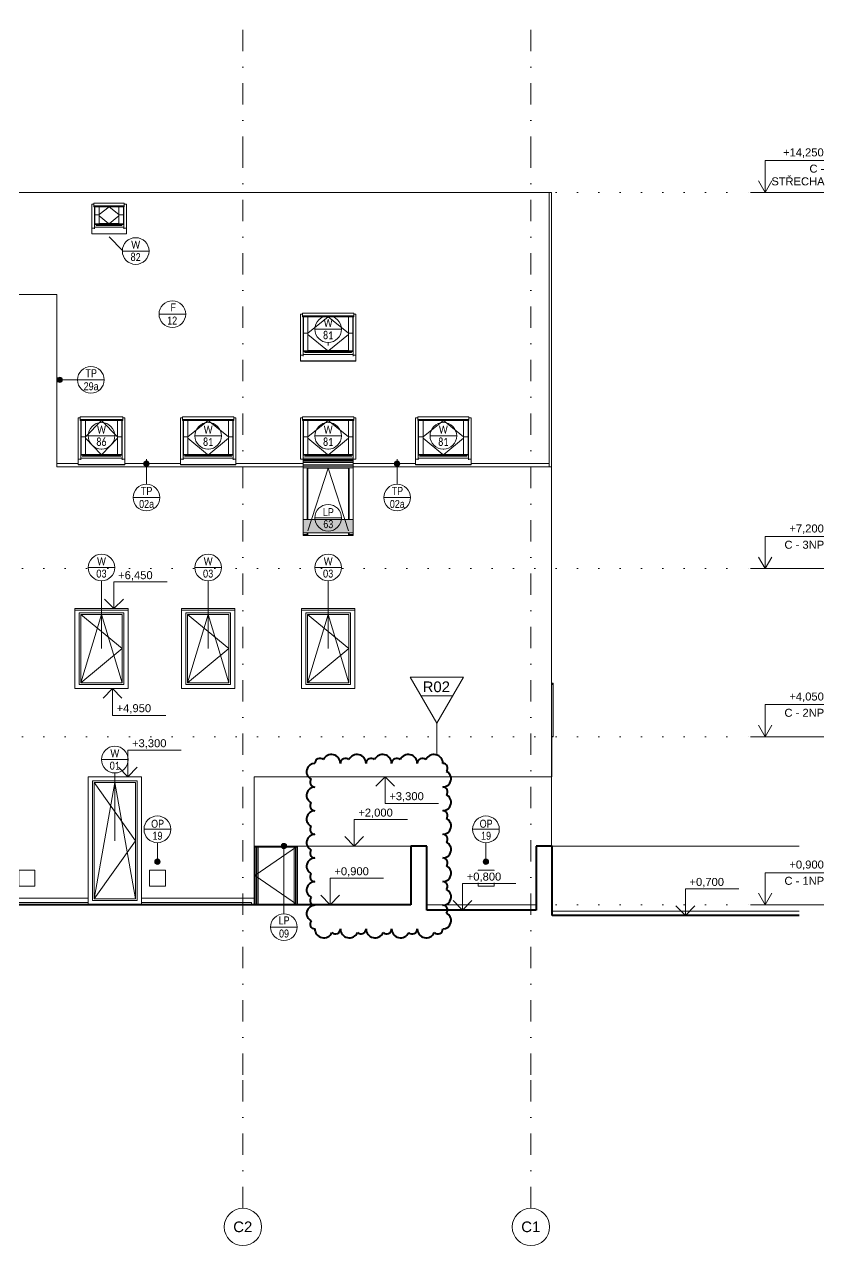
# Model space of a CAD drawing. Header units: millimetres. Extents: x -10647 to 220459, y -5491 to 72638.
# Drawn here: x 105825 to 120826, y -5490 to 17402 of the extents above; entities that cross this region are included whole.
import ezdxf

# ---------------------------------------------------------------- set-up
doc = ezdxf.new("R2010")
doc.units = ezdxf.units.MM
doc.linetypes.add('HA_DashDot_10mm-S3mm', pattern=[1000, 400, -300, 0, -300])
doc.linetypes.add('HA_Dot-S4mm', pattern=[400, 0, -400])
for name, color, linetype, lineweight in [('A-DETL-____-THIN', 9, 'Continuous', 9), ('A-DETL-____-WIDE', 9, 'Continuous', 40), ('A-FLOR-____-OTLN', 9, 'Continuous', 9), ('A-FLOR-HRAL-IDEN', 9, 'Continuous', 9), ('A-FLOR-HRAL-OTLN', 9, 'Continuous', 9), ('A-FLOR-LEVL-OTLN', 9, 'Continuous', 9), ('A-GENM-____-IDEN', 9, 'Continuous', 9), ('A-GENM-____-OTLN', 9, 'Continuous', 9), ('A-GLAZ-____-IDEN', 9, 'Continuous', 9), ('A-GLAZ-____-OTLN', 9, 'Continuous', 5), ('A-ROOF-____-OTLN', 9, 'Continuous', 9), ('A-WALL-____-OTLN', 9, 'Continuous', 9), ('G-____-____-DIMS', 9, 'Continuous', 5), ('G-____-____-TEXT', 9, 'Continuous', 5), ('G-____-REVC-IDEN', 9, 'Continuous', 9), ('G-____-REVC-OTLN', 9, 'Continuous', 40), ('I-WALL-____-OTLN', 9, 'Continuous', 9), ('S-GRID-____-IDEN', 9, 'Continuous', 9), ('S-GRID-____-OTLN', 9, 'Continuous', 5)]:
    doc.layers.add(name, color=color, linetype=linetype, lineweight=lineweight)
doc.styles.add('Arial', font='arial.ttf', dxfattribs={"height": 200})
doc.styles.add('Arial_1', font='arial.ttf', dxfattribs={"height": 150})
doc.styles.add('Arial_2', font='arial.ttf', dxfattribs={"width": 0.8, "height": 150})
doc.styles.add('Calibri', font='calibri.ttf', dxfattribs={"width": 0.8, "height": 150})

# ---------------------------------------------------------------- blocks, each defined once
blk = doc.blocks.new('HA_WD_SinglePanel - 1000x2400-1662822-C_pohled západní_DPS pohled')
at = {"layer": 'A-GLAZ-____-OTLN', "color": 250}
for p, q in [((-31555, 980), (-31555, 3220)), ((-31555, 3220), (-30715, 3220)), ((-30715, 3220), (-30715, 980)), ((-31525, 3190), (-31525, 1010)), ((-31525, 3190), (-30745, 3190)), ((-31525, 1010), (-31135, 3190)), ((-31525, 3190), (-30745, 2100)), ((-31135, 3190), (-30745, 1010)), ((-30745, 1010), (-30745, 3190)), ((-30745, 2100), (-31525, 1010)), ((-30715, 980), (-31555, 980)), ((-31525, 1010), (-30745, 1010))]:
    blk.add_line(p, q, dxfattribs=at)
blk = doc.blocks.new('HA_WD_SinglePanel - 1000x1500-1662820-C_pohled západní_DPS pohled')
at = {"layer": 'A-GLAZ-____-OTLN', "color": 250}
for p, q in [((-42555, 1880), (-42555, 3220)), ((-42555, 3220), (-41715, 3220)), ((-41715, 3220), (-41715, 1880)), ((-42525, 3190), (-42525, 1910)), ((-42525, 3190), (-41745, 3190)), ((-42525, 1910), (-42135, 3190)), ((-42525, 3190), (-41745, 2550)), ((-42135, 3190), (-41745, 1910)), ((-41745, 1910), (-41745, 3190)), ((-41745, 2550), (-42525, 1910)), ((-41715, 1880), (-42555, 1880)), ((-42525, 1910), (-41745, 1910))]:
    blk.add_line(p, q, dxfattribs=at)
blk = doc.blocks.new('Roof-Windows_VELUX_VFE - VFE size 940x1370 _PK38__31-1785092-C_pohled západní_DPS pohled')
at = {"layer": 'A-GLAZ-____-OTLN', "color": 250}
for p, q in [((-27605, 9246), (-27605, 9248)), ((-27605, 9236), (-27605, 9246)), ((-26665, 9246), (-27605, 9246)), ((-27605, 9224), (-27605, 9231)), ((-26665, 9231), (-27605, 9231)), ((-27605, 9221), (-27605, 9224)), ((-26665, 9224), (-27605, 9224)), ((-27605, 9209), (-27605, 9221)), ((-26665, 9221), (-27605, 9221)), ((-26665, 9195), (-27605, 9195)), ((-26665, 9193), (-27605, 9193)), ((-27605, 9191), (-26665, 9191)), ((-26665, 9248), (-26665, 9246)), ((-26665, 9246), (-26665, 9236)), ((-26665, 9231), (-26665, 9224)), ((-26665, 9224), (-26665, 9221)), ((-26665, 9221), (-26665, 9209)), ((-26665, 9143), (-27605, 9143)), ((-27605, 9121), (-26665, 9121)), ((-27605, 9087), (-26665, 9087)), ((-27604, 8121), (-27604, 9087)), ((-27529, 9087), (-27529, 8121)), ((-27519, 9087), (-27519, 8121)), ((-27519, 7911), (-27135, 9083)), ((-26751, 9083), (-27519, 9083)), ((-27135, 9083), (-26751, 7911)), ((-26751, 8121), (-26751, 9087)), ((-26741, 8121), (-26741, 9087)), ((-26666, 9087), (-26666, 8121)), ((-27604, 7841), (-27604, 7871)), ((-27604, 7841), (-27604, 7821)), ((-27529, 7841), (-27604, 7841)), ((-27529, 7871), (-27529, 7841)), ((-27529, 7841), (-27529, 7821)), ((-27519, 7871), (-27519, 7821)), ((-27519, 7823), (-26751, 7823)), ((-26751, 7821), (-26751, 7871)), ((-26741, 7841), (-26741, 7871)), ((-26741, 7841), (-26741, 7821)), ((-26666, 7841), (-26741, 7841)), ((-26666, 7871), (-26666, 7841)), ((-26666, 7841), (-26666, 7821))]:
    blk.add_line(p, q, dxfattribs=at)
blk = doc.blocks.new('Railing - 40 x12 mm-1462728-C_pohled západní_DPS pohled')
at = {"layer": 'A-FLOR-HRAL-OTLN'}
blk.add_hatch(color=256, dxfattribs=at).paths.add_polyline_path([(-22950, 4055), (-22915, 4055), (-22915, 5030), (-22950, 5030), (-22950, 4420)])
at = {"layer": 'A-FLOR-HRAL-OTLN', "color": 7}
for p, q in [((-22915, 5030), (-22950, 5030)), ((-22915, 5030), (-22915, 4055)), ((-22915, 4055), (-22950, 4055))]:
    blk.add_line(p, q, dxfattribs=at)
blk = doc.blocks.new('Railing - Railing-1462566-C_pohled západní_DPS pohled')
at = {"layer": 'A-FLOR-HRAL-OTLN'}
blk.add_hatch(color=256, dxfattribs=at).paths.add_polyline_path([(-22940, 4050), (-22915, 4050), (-22915, 4055), (-22950, 4055), (-22950, 4050)])
at = {"layer": 'A-FLOR-HRAL-OTLN', "color": 7}
for p, q in [((-22915, 4055), (-22950, 4055)), ((-22940, 4050), (-22915, 4050)), ((-22915, 4050), (-22915, 4055))]:
    blk.add_line(p, q, dxfattribs=at)
blk.add_blockref('Railing - 40 x12 mm-1462728-C_pohled západní_DPS pohled', (0, 0))
blk = doc.blocks.new('Top Rail Type - Top Rail_Internal_-1462590-C_pohled západní_DPS pohled')
at = {"layer": 'A-FLOR-HRAL-OTLN'}
blk.add_hatch(color=256, dxfattribs=at).paths.add_polyline_path([(-22915, 5030), (-22915, 5050), (-22950, 5050), (-22950, 5030)])
at = {"layer": 'A-FLOR-HRAL-OTLN', "color": 7}
for p, q in [((-22915, 5050), (-22950, 5050)), ((-22915, 5030), (-22915, 5050)), ((-22950, 5030), (-22915, 5030))]:
    blk.add_line(p, q, dxfattribs=at)
blk = doc.blocks.new('Roof-Windows_VELUX_GLL_1061 - PK08-1785849-C_pohled západní_DPS pohled')
at = {"layer": 'A-GLAZ-____-OTLN', "color": 250}
for p, q in [((-42614, 10027), (-42656, 10027)), ((-42656, 10027), (-42656, 9255)), ((-41656, 10047), (-42614, 10047)), ((-42614, 10047), (-42614, 9995)), ((-41656, 9995), (-42614, 9995)), ((-42614, 9995), (-42614, 9977)), ((-42614, 9977), (-41656, 9977)), ((-42606, 9977), (-42606, 9341)), ((-42600, 9977), (-42600, 9668)), ((-42516, 9668), (-42516, 9977)), ((-41754, 9976), (-42516, 9976)), ((-42516, 9670), (-42135, 9976)), ((-41754, 9670), (-42135, 9976)), ((-41754, 9977), (-41754, 9668)), ((-41670, 9668), (-41670, 9977)), ((-41664, 9977), (-41664, 9341)), ((-41656, 9995), (-41656, 10047)), ((-41614, 10027), (-41656, 10027)), ((-41656, 9977), (-41656, 9995)), ((-41614, 9255), (-41614, 10027)), ((-42600, 9668), (-42516, 9668)), ((-42600, 9337), (-42600, 9668)), ((-42516, 9668), (-42600, 9668)), ((-42516, 9337), (-42516, 9668)), ((-42147, 9341), (-42516, 9647)), ((-42123, 9341), (-41754, 9647)), ((-41754, 9668), (-41670, 9668)), ((-41754, 9668), (-41754, 9337)), ((-41670, 9668), (-41754, 9668)), ((-41670, 9668), (-41670, 9337)), ((-42656, 9255), (-42606, 9255)), ((-42606, 9255), (-42656, 9255)), ((-42656, 9255), (-42656, 9152)), ((-42606, 9337), (-42606, 9341)), ((-42600, 9341), (-42606, 9341)), ((-42606, 9334), (-42606, 9337)), ((-42606, 9325), (-42606, 9334)), ((-41664, 9334), (-42606, 9334)), ((-42606, 9309), (-42606, 9325)), ((-41664, 9325), (-42606, 9325)), ((-42606, 9309), (-42606, 9302)), ((-42606, 9278), (-42606, 9302)), ((-42606, 9273), (-42606, 9278)), ((-42606, 9273), (-41664, 9273)), ((-42606, 9242), (-42606, 9273)), ((-42516, 9337), (-42600, 9337)), ((-42516, 9336), (-42600, 9336)), ((-42573, 9309), (-42573, 9302)), ((-42573, 9306), (-41697, 9306)), ((-41754, 9341), (-42516, 9341)), ((-41670, 9337), (-41754, 9337)), ((-41670, 9336), (-41754, 9336)), ((-41697, 9309), (-41697, 9302)), ((-41664, 9341), (-41670, 9341)), ((-41664, 9341), (-41664, 9337)), ((-41664, 9337), (-41664, 9334)), ((-41664, 9334), (-41664, 9325)), ((-41664, 9325), (-41664, 9309)), ((-41664, 9309), (-41664, 9302)), ((-41664, 9302), (-41664, 9278)), ((-41664, 9278), (-41664, 9273)), ((-41664, 9273), (-41664, 9242)), ((-41664, 9255), (-41614, 9255)), ((-41614, 9255), (-41664, 9255)), ((-41614, 9152), (-41614, 9255)), ((-42656, 9152), (-41614, 9152)), ((-42656, 9148), (-42656, 9152)), ((-41614, 9148), (-42656, 9148)), ((-41614, 9152), (-41614, 9148))]:
    blk.add_line(p, q, dxfattribs=at)
blk = doc.blocks.new('Roof-Windows_VELUX_GLL_1061 - MK08-1785881-C_pohled západní_DPS pohled')
at = {"layer": 'A-GLAZ-____-OTLN', "color": 250}
for p, q in [((-31783, 10027), (-31825, 10027)), ((-31825, 10027), (-31825, 9255)), ((-30987, 10047), (-31783, 10047)), ((-31783, 10047), (-31783, 9995)), ((-30987, 9995), (-31783, 9995)), ((-31783, 9995), (-31783, 9977)), ((-31783, 9977), (-30987, 9977)), ((-31775, 9977), (-31775, 9341)), ((-31769, 9977), (-31769, 9668)), ((-31685, 9668), (-31685, 9977)), ((-31085, 9976), (-31685, 9976)), ((-31685, 9673), (-31385, 9976)), ((-31085, 9673), (-31385, 9976)), ((-31085, 9977), (-31085, 9668)), ((-31001, 9668), (-31001, 9977)), ((-30995, 9977), (-30995, 9341)), ((-30987, 9995), (-30987, 10047)), ((-30945, 10027), (-30987, 10027)), ((-30987, 9977), (-30987, 9995)), ((-30945, 9255), (-30945, 10027)), ((-31769, 9668), (-31685, 9668)), ((-31769, 9337), (-31769, 9668)), ((-31685, 9668), (-31769, 9668)), ((-31685, 9337), (-31685, 9668)), ((-31394, 9341), (-31685, 9644)), ((-31376, 9341), (-31085, 9644)), ((-31085, 9668), (-31001, 9668)), ((-31085, 9668), (-31085, 9337)), ((-31001, 9668), (-31085, 9668)), ((-31001, 9668), (-31001, 9337)), ((-31825, 9255), (-31775, 9255)), ((-31775, 9255), (-31825, 9255)), ((-31825, 9255), (-31825, 9152)), ((-31775, 9337), (-31775, 9341)), ((-31769, 9341), (-31775, 9341)), ((-31775, 9334), (-31775, 9337)), ((-31775, 9325), (-31775, 9334)), ((-30995, 9334), (-31775, 9334)), ((-31775, 9309), (-31775, 9325)), ((-30995, 9325), (-31775, 9325)), ((-31775, 9309), (-31775, 9302)), ((-31775, 9278), (-31775, 9302)), ((-31775, 9273), (-31775, 9278)), ((-31775, 9273), (-30995, 9273)), ((-31775, 9242), (-31775, 9273)), ((-31685, 9337), (-31769, 9337)), ((-31685, 9336), (-31769, 9336)), ((-31742, 9309), (-31742, 9302)), ((-31742, 9306), (-31028, 9306)), ((-31085, 9341), (-31685, 9341)), ((-31001, 9337), (-31085, 9337)), ((-31001, 9336), (-31085, 9336)), ((-31028, 9309), (-31028, 9302)), ((-30995, 9341), (-31001, 9341)), ((-30995, 9341), (-30995, 9337)), ((-30995, 9337), (-30995, 9334)), ((-30995, 9334), (-30995, 9325)), ((-30995, 9325), (-30995, 9309)), ((-30995, 9309), (-30995, 9302)), ((-30995, 9302), (-30995, 9278)), ((-30995, 9278), (-30995, 9273)), ((-30995, 9273), (-30995, 9242)), ((-30995, 9255), (-30945, 9255)), ((-30945, 9255), (-30995, 9255)), ((-30945, 9152), (-30945, 9255)), ((-31825, 9152), (-30945, 9152)), ((-31825, 9148), (-31825, 9152)), ((-30945, 9148), (-31825, 9148)), ((-30945, 9152), (-30945, 9148))]:
    blk.add_line(p, q, dxfattribs=at)
blk = doc.blocks.new('Roof-Windows_VELUX_GLL_1061 - PK08-1786651-C_pohled západní_DPS pohled')
at = {"layer": 'A-GLAZ-____-OTLN', "color": 250}
for p, q in [((-27614, 11971), (-27656, 11971)), ((-27656, 11971), (-27656, 11200)), ((-26656, 11991), (-27614, 11991)), ((-27614, 11991), (-27614, 11939)), ((-26656, 11939), (-27614, 11939)), ((-27614, 11939), (-27614, 11921)), ((-27614, 11921), (-26656, 11921)), ((-27606, 11921), (-27606, 11286)), ((-27600, 11921), (-27600, 11612)), ((-27516, 11612), (-27516, 11921)), ((-26754, 11920), (-27516, 11920)), ((-27516, 11614), (-27135, 11920)), ((-26754, 11614), (-27135, 11920)), ((-26754, 11921), (-26754, 11612)), ((-26670, 11612), (-26670, 11921)), ((-26664, 11921), (-26664, 11286)), ((-26656, 11939), (-26656, 11991)), ((-26614, 11971), (-26656, 11971)), ((-26656, 11921), (-26656, 11939)), ((-26614, 11200), (-26614, 11971)), ((-27600, 11612), (-27516, 11612)), ((-27600, 11281), (-27600, 11612)), ((-27516, 11612), (-27600, 11612)), ((-27516, 11281), (-27516, 11612)), ((-27147, 11286), (-27516, 11591)), ((-27123, 11286), (-26754, 11591)), ((-26754, 11612), (-26670, 11612)), ((-26754, 11612), (-26754, 11281)), ((-26670, 11612), (-26754, 11612)), ((-26670, 11612), (-26670, 11281)), ((-27606, 11281), (-27606, 11286)), ((-27600, 11286), (-27606, 11286)), ((-27606, 11278), (-27606, 11281)), ((-27606, 11269), (-27606, 11278)), ((-26664, 11278), (-27606, 11278)), ((-27606, 11253), (-27606, 11269)), ((-26664, 11269), (-27606, 11269)), ((-27606, 11253), (-27606, 11246)), ((-27606, 11222), (-27606, 11246)), ((-27606, 11217), (-27606, 11222)), ((-27606, 11186), (-27606, 11218)), ((-27606, 11217), (-26664, 11217)), ((-27516, 11281), (-27600, 11281)), ((-27516, 11280), (-27600, 11280)), ((-27573, 11253), (-27573, 11246)), ((-27573, 11250), (-26697, 11250)), ((-26754, 11286), (-27516, 11286)), ((-26670, 11281), (-26754, 11281)), ((-26670, 11280), (-26754, 11280)), ((-26697, 11253), (-26697, 11246)), ((-26664, 11286), (-26670, 11286)), ((-26664, 11286), (-26664, 11281)), ((-26664, 11281), (-26664, 11278)), ((-26664, 11278), (-26664, 11269)), ((-26664, 11269), (-26664, 11253)), ((-26664, 11253), (-26664, 11246)), ((-26664, 11246), (-26664, 11222)), ((-26664, 11222), (-26664, 11217)), ((-26664, 11218), (-26664, 11186)), ((-27656, 11200), (-27606, 11200)), ((-27606, 11200), (-27656, 11200)), ((-27656, 11200), (-27656, 11097)), ((-27656, 11097), (-26614, 11097)), ((-27656, 11092), (-27656, 11097)), ((-26614, 11092), (-27656, 11092)), ((-26664, 11200), (-26614, 11200)), ((-26614, 11200), (-26664, 11200)), ((-26614, 11097), (-26614, 11200)), ((-26614, 11097), (-26614, 11092))]:
    blk.add_line(p, q, dxfattribs=at)
blk = doc.blocks.new('Roof-Windows_VELUX_GLL_1061 - CK02-1785915-C_pohled západní_DPS pohled')
at = {"layer": 'A-GLAZ-____-OTLN', "color": 250}
for p, q in [((-44506, 14033), (-44548, 14033)), ((-44548, 14033), (-44548, 13581)), ((-43940, 14053), (-44506, 14053)), ((-44506, 14053), (-44506, 14001)), ((-43940, 14001), (-44506, 14001)), ((-44506, 14001), (-44506, 13983)), ((-44506, 13983), (-43940, 13983)), ((-44498, 13983), (-44498, 13667)), ((-44491, 13983), (-44491, 13834)), ((-44408, 13834), (-44408, 13983)), ((-44037, 13982), (-44408, 13982)), ((-44408, 13836), (-44223, 13982)), ((-44037, 13836), (-44223, 13982)), ((-44037, 13983), (-44037, 13834)), ((-43954, 13834), (-43954, 13983)), ((-43948, 13983), (-43948, 13667)), ((-43940, 14001), (-43940, 14053)), ((-43898, 14033), (-43940, 14033)), ((-43940, 13983), (-43940, 14001)), ((-43898, 13581), (-43898, 14033)), ((-44491, 13834), (-44408, 13834)), ((-44491, 13662), (-44491, 13834)), ((-44408, 13834), (-44491, 13834)), ((-44408, 13662), (-44408, 13834)), ((-44234, 13667), (-44408, 13813)), ((-44211, 13667), (-44037, 13813)), ((-44037, 13834), (-43954, 13834)), ((-44037, 13834), (-44037, 13662)), ((-43954, 13834), (-44037, 13834)), ((-43954, 13834), (-43954, 13662)), ((-44548, 13581), (-44498, 13581)), ((-44498, 13581), (-44548, 13581)), ((-44548, 13581), (-44548, 13478)), ((-44498, 13663), (-44498, 13667)), ((-44491, 13667), (-44498, 13667)), ((-44498, 13660), (-44498, 13663)), ((-44498, 13651), (-44498, 13660)), ((-43948, 13660), (-44498, 13660)), ((-44498, 13635), (-44498, 13651)), ((-43948, 13651), (-44498, 13651)), ((-44498, 13635), (-44498, 13627)), ((-44498, 13604), (-44498, 13628)), ((-44498, 13599), (-44498, 13604)), ((-44498, 13599), (-43948, 13599)), ((-44498, 13568), (-44498, 13599)), ((-44408, 13662), (-44491, 13662)), ((-44408, 13661), (-44491, 13661)), ((-44465, 13635), (-44465, 13627)), ((-44465, 13632), (-43981, 13632)), ((-44037, 13667), (-44408, 13667)), ((-43954, 13662), (-44037, 13662)), ((-43954, 13661), (-44037, 13661)), ((-43981, 13635), (-43981, 13627)), ((-43948, 13667), (-43954, 13667)), ((-43948, 13667), (-43948, 13663)), ((-43948, 13663), (-43948, 13660)), ((-43948, 13660), (-43948, 13651)), ((-43948, 13651), (-43948, 13635)), ((-43948, 13635), (-43948, 13627)), ((-43948, 13628), (-43948, 13604)), ((-43948, 13604), (-43948, 13599)), ((-43948, 13599), (-43948, 13568)), ((-43948, 13581), (-43898, 13581)), ((-43898, 13581), (-43948, 13581)), ((-43898, 13478), (-43898, 13581)), ((-44548, 13478), (-43898, 13478)), ((-44548, 13474), (-44548, 13478)), ((-43898, 13474), (-44548, 13474)), ((-43898, 13478), (-43898, 13474))]:
    blk.add_line(p, q, dxfattribs=at)
blk = doc.blocks.new('Roof-Windows_VELUX_GLL_1061 - PK08-1786227-C_pohled západní_DPS pohled')
at = {"layer": 'A-GLAZ-____-OTLN', "color": 250}
for p, q in [((-27614, 10027), (-27656, 10027)), ((-27656, 10027), (-27656, 9255)), ((-26656, 10047), (-27614, 10047)), ((-27614, 10047), (-27614, 9995)), ((-26656, 9995), (-27614, 9995)), ((-27614, 9995), (-27614, 9977)), ((-27614, 9977), (-26656, 9977)), ((-27606, 9977), (-27606, 9341)), ((-27600, 9977), (-27600, 9668)), ((-27516, 9668), (-27516, 9977)), ((-26754, 9976), (-27516, 9976)), ((-27516, 9670), (-27135, 9976)), ((-26754, 9670), (-27135, 9976)), ((-26754, 9977), (-26754, 9668)), ((-26670, 9668), (-26670, 9977)), ((-26664, 9977), (-26664, 9341)), ((-26656, 9995), (-26656, 10047)), ((-26614, 10027), (-26656, 10027)), ((-26656, 9977), (-26656, 9995)), ((-26614, 9255), (-26614, 10027)), ((-27600, 9668), (-27516, 9668)), ((-27600, 9337), (-27600, 9668)), ((-27516, 9668), (-27600, 9668)), ((-27516, 9337), (-27516, 9668)), ((-27147, 9341), (-27516, 9647)), ((-27123, 9341), (-26754, 9647)), ((-26754, 9668), (-26670, 9668)), ((-26754, 9668), (-26754, 9337)), ((-26670, 9668), (-26754, 9668)), ((-26670, 9668), (-26670, 9337)), ((-27656, 9255), (-27606, 9255)), ((-27656, 9251), (-27656, 9255)), ((-27606, 9251), (-27656, 9251)), ((-27606, 9337), (-27606, 9341)), ((-27600, 9341), (-27606, 9341)), ((-27606, 9334), (-27606, 9337)), ((-27606, 9325), (-27606, 9334)), ((-26664, 9334), (-27606, 9334)), ((-27606, 9309), (-27606, 9325)), ((-26664, 9325), (-27606, 9325)), ((-27606, 9309), (-27606, 9302)), ((-27606, 9278), (-27606, 9302)), ((-27606, 9273), (-27606, 9278)), ((-27606, 9273), (-26664, 9273)), ((-27606, 9239), (-27606, 9273)), ((-27516, 9337), (-27600, 9337)), ((-27516, 9336), (-27600, 9336)), ((-27573, 9309), (-27573, 9302)), ((-27573, 9306), (-26697, 9306)), ((-26754, 9341), (-27516, 9341)), ((-26670, 9337), (-26754, 9337)), ((-26670, 9336), (-26754, 9336)), ((-26697, 9309), (-26697, 9302)), ((-26664, 9341), (-26670, 9341)), ((-26664, 9341), (-26664, 9337)), ((-26664, 9337), (-26664, 9334)), ((-26664, 9334), (-26664, 9325)), ((-26664, 9325), (-26664, 9309)), ((-26664, 9309), (-26664, 9302)), ((-26664, 9302), (-26664, 9278)), ((-26664, 9278), (-26664, 9273)), ((-26664, 9273), (-26664, 9239)), ((-26664, 9255), (-26614, 9255)), ((-26614, 9251), (-26664, 9251)), ((-26614, 9255), (-26614, 9251))]:
    blk.add_line(p, q, dxfattribs=at)
blk = doc.blocks.new('TB_revizni dvirka 300x300 - TB_revizni dvirka 300x300-1843562-C_pohled západní_DPS pohled')
at = {"layer": 'A-GENM-____-OTLN', "color": 7}
for p, q in [((-44937, 1550), (-44637, 1550)), ((-44937, 1250), (-44937, 1550)), ((-44637, 1550), (-44637, 1250)), ((-44637, 1250), (-44937, 1250))]:
    blk.add_line(p, q, dxfattribs=at)
blk = doc.blocks.new('Railing - Railing-1844160-C_pohled západní_DPS pohled')
at = {"layer": 'A-FLOR-HRAL-OTLN'}
blk.add_hatch(color=256, dxfattribs=at).paths.add_polyline_path([(-26665, 7871), (-26665, 8121), (-27605, 8121), (-27605, 7871), (-26746, 7871)])
at = {"layer": 'A-FLOR-HRAL-OTLN', "color": 7}
for p, q in [((-27605, 8121), (-26665, 8121)), ((-26665, 7871), (-27605, 7871))]:
    blk.add_line(p, q, dxfattribs=at)
blk = doc.blocks.new('TB_Porotherm KPVarioUNI_1250mm - TB_Porotherm KPVarioUNI_1250mm-1891196-C_pohled západní_DPS pohled')
at = {"layer": 'A-GENM-____-OTLN', "color": 7}
blk.add_line((-41635, 3270), (-42635, 3270), dxfattribs=at)
blk = doc.blocks.new('185-01_OBJEKT C_Central_rvt-4-C_pohled západní_DPS pohled')
at = {"layer": 'A-FLOR-____-OTLN', "color": 7}
blk.add_line((-25284, 900), (-23234, 900), dxfattribs=at)
at = {"layer": 'A-ROOF-____-OTLN', "color": 7}
for p, q in [((-22995, 14250), (-45275, 14250)), ((-22995, 14250), (-22995, 9169)), ((-32220, 9169), (-31825, 9169)), ((-30945, 9169), (-29906, 9169)), ((-28864, 9169), (-27605, 9169)), ((-27605, 9231), (-27605, 9236)), ((-27605, 9169), (-27605, 9209)), ((-27605, 9169), (-27605, 9110)), ((-26665, 9236), (-26665, 9231)), ((-26665, 9209), (-26665, 9169)), ((-26665, 9169), (-25497, 9169)), ((-26665, 9169), (-26665, 9110)), ((-24455, 9169), (-22995, 9169))]:
    blk.add_line(p, q, dxfattribs=at)
at = {"layer": 'A-WALL-____-OTLN', "color": 7}
for p, q in [((-22995, 9110), (-22995, 14250)), ((-22950, 14250), (-22995, 14250)), ((-22950, 14250), (-22950, 9110)), ((-32220, 12340), (-37542, 12340)), ((-32220, 9110), (-32220, 12340)), ((-27605, 9110), (-32220, 9110)), ((-27605, 7821), (-27605, 9110)), ((-22950, 9110), (-26665, 9110)), ((-26665, 9110), (-26665, 7821)), ((-22950, 3300), (-22950, 9110)), ((-27578, 7821), (-27605, 7821)), ((-26692, 7821), (-27578, 7821)), ((-26665, 7821), (-26692, 7821)), ((-31885, 4950), (-31885, 6450)), ((-31885, 6450), (-30885, 6450)), ((-30885, 6450), (-30885, 4950)), ((-29885, 4950), (-29885, 6450)), ((-29885, 6450), (-28885, 6450)), ((-28885, 6450), (-28885, 4950)), ((-27635, 4950), (-27635, 6450)), ((-27635, 6450), (-26635, 6450)), ((-26635, 6450), (-26635, 4950)), ((-30885, 4950), (-31885, 4950)), ((-28885, 4950), (-29885, 4950)), ((-26635, 4950), (-27635, 4950)), ((-31635, 940), (-31635, 3300)), ((-31635, 3300), (-30635, 3300)), ((-30635, 3300), (-30635, 940)), ((-28525, 3300), (-28525, 900)), ((-28525, 3300), (-22950, 3300)), ((-22950, 3300), (-22950, 2000)), ((-34833, 940), (-31635, 940)), ((-31635, 900), (-31635, 940)), ((-30635, 940), (-30635, 900)), ((-30635, 940), (-28570, 940)), ((-28570, 900), (-28570, 940))]:
    blk.add_line(p, q, dxfattribs=at)
at = {"layer": 'I-WALL-____-OTLN', "color": 7}
for p, q in [((-22940, 4050), (-22950, 4050)), ((-22940, 4050), (-22940, 3300)), ((-22940, 3300), (-22950, 3300))]:
    blk.add_line(p, q, dxfattribs=at)
at = {"layer": 'A-FLOR-HRAL-OTLN', "lineweight": 9}
for name in ['Railing - Railing-1844160-C_pohled západní_DPS pohled', 'Top Rail Type - Top Rail_Internal_-1462590-C_pohled západní_DPS pohled', 'Railing - Railing-1462566-C_pohled západní_DPS pohled']:
    blk.add_blockref(name, (0, 0), dxfattribs=at)
at = {"layer": 'A-GENM-____-OTLN', "lineweight": 9}
for name, p in [('TB_Porotherm KPVarioUNI_1250mm - TB_Porotherm KPVarioUNI_1250mm-1891196-C_pohled západní_DPS pohled', (10750, 3150)), ('TB_Porotherm KPVarioUNI_1250mm - TB_Porotherm KPVarioUNI_1250mm-1891196-C_pohled západní_DPS pohled', (12750, 3150)), ('TB_Porotherm KPVarioUNI_1250mm - TB_Porotherm KPVarioUNI_1250mm-1891196-C_pohled západní_DPS pohled', (15000, 3150)), ('TB_revizni dvirka 300x300 - TB_revizni dvirka 300x300-1843562-C_pohled západní_DPS pohled', (12002, 0)), ('TB_revizni dvirka 300x300 - TB_revizni dvirka 300x300-1843562-C_pohled západní_DPS pohled', (14452, 0)), ('TB_revizni dvirka 300x300 - TB_revizni dvirka 300x300-1843562-C_pohled západní_DPS pohled', (20612, 0))]:
    blk.add_blockref(name, p, dxfattribs=at)
at = {"layer": 'A-GLAZ-____-OTLN', "lineweight": 9}
for name, p in [('Roof-Windows_VELUX_GLL_1061 - CK02-1785915-C_pohled západní_DPS pohled', (12979, 0)), ('Roof-Windows_VELUX_GLL_1061 - PK08-1786651-C_pohled západní_DPS pohled', (0, 0)), ('Roof-Windows_VELUX_GLL_1061 - MK08-1785881-C_pohled západní_DPS pohled', (0, 0)), ('Roof-Windows_VELUX_GLL_1061 - PK08-1785849-C_pohled západní_DPS pohled', (12750, 0)), ('Roof-Windows_VELUX_GLL_1061 - PK08-1786227-C_pohled západní_DPS pohled', (0, 0)), ('Roof-Windows_VELUX_GLL_1061 - PK08-1785849-C_pohled západní_DPS pohled', (17159, 0)), ('Roof-Windows_VELUX_VFE - VFE size 940x1370 _PK38__31-1785092-C_pohled západní_DPS pohled', (0, 0)), ('HA_WD_SinglePanel - 1000x1500-1662820-C_pohled západní_DPS pohled', (10750, 3150)), ('HA_WD_SinglePanel - 1000x1500-1662820-C_pohled západní_DPS pohled', (12750, 3150)), ('HA_WD_SinglePanel - 1000x1500-1662820-C_pohled západní_DPS pohled', (15000, 3150)), ('HA_WD_SinglePanel - 1000x2400-1662822-C_pohled západní_DPS pohled', (0, 0))]:
    blk.add_blockref(name, p, dxfattribs=at)
blk = doc.blocks.new('Railing - 25mm-1856178-C_pohled západní_DPS pohled')
at = {"layer": 'A-FLOR-HRAL-OTLN'}
for p, q in [((-28447, 1980), (-28472, 1980)), ((-28472, 900), (-28472, 1980)), ((-28447, 1980), (-28447, 900))]:
    blk.add_line(p, q, dxfattribs=at)
blk = doc.blocks.new('Railing - Railing-1835190-C_pohled západní_DPS pohled')
at = {"layer": 'A-FLOR-HRAL-OTLN'}
for p, q in [((-28510, 1980), (-28510, 2000)), ((-28510, 2000), (-27710, 2000)), ((-28510, 1980), (-28472, 1980)), ((-28447, 1980), (-27772, 1980)), ((-27747, 1980), (-27710, 1980))]:
    blk.add_line(p, q, dxfattribs=at)
for p in [(0, 0), (700, 0)]:
    blk.add_blockref('Railing - 25mm-1856178-C_pohled západní_DPS pohled', p)
blk = doc.blocks.new('Grid - Radius 3_5mm-353793-C_pohled západní_DPS pohled')
at = {"layer": 'S-GRID-____-IDEN'}
blk.add_circle((-23334, -5140), 350, dxfattribs=at)
blk = doc.blocks.new('Level - Generic Level-367061-C_pohled západní_DPS pohled')
at = {"layer": 'A-FLOR-LEVL-OTLN'}
for p, q in [((-17841, 1500), (-18941, 1500)), ((-18941, 1500), (-18941, 900)), ((-18941, 900), (-19066, 1117)), ((-18941, 900), (-18816, 1117)), ((-17841, 900), (-19216, 900))]:
    blk.add_line(p, q, dxfattribs=at)
blk = doc.blocks.new('Spot Elevations - Default-792506-C_pohled západní_DPS pohled')
at = {"layer": 'G-____-____-DIMS', "lineweight": 9}
for p, q in [((-34137, 12840), (-35137, 12840)), ((-35137, 12840), (-35137, 12340)), ((-35313, 12517), (-35137, 12340)), ((-35137, 12340), (-34960, 12517))]:
    blk.add_line(p, q, dxfattribs=at)
blk = doc.blocks.new('HA_TAG_GM_Products - Generic-588599-C_pohled západní_DPS pohled')
at = {"layer": 'A-GENM-____-IDEN'}
blk.add_line((-28215, 480), (-27715, 480), dxfattribs=at)
blk.add_circle((-27965, 480), 250, dxfattribs=at)
blk = doc.blocks.new('Spot Elevations - Flipped-794089-C_pohled západní_DPS pohled')
at = {"layer": 'G-____-____-DIMS', "lineweight": 9}
for p, q in [((-31356, 4773), (-31179, 4950)), ((-31179, 4950), (-31002, 4773)), ((-31179, 4450), (-31179, 4950)), ((-30179, 4450), (-31179, 4450))]:
    blk.add_line(p, q, dxfattribs=at)
blk = doc.blocks.new('HA_TAG_GM_Products1 - Generic-1835784-C_pohled západní_DPS pohled')
at = {"layer": 'A-GENM-____-IDEN'}
blk.add_line((-45037, 2313), (-44537, 2313), dxfattribs=at)
blk.add_circle((-44787, 2313), 250, dxfattribs=at)
blk = doc.blocks.new('HA_TAG_WD - Type Mark-1502833-C_pohled západní_DPS pohled')
at = {"layer": 'A-GLAZ-____-IDEN'}
blk.add_line((-35885, 9920), (-35385, 9920), dxfattribs=at)
blk.add_circle((-35635, 9920), 250, dxfattribs=at)
blk = doc.blocks.new('HA_TAG_GM_Railings - Generic-2229991-C_pohled západní_DPS pohled')
at = {"layer": 'A-FLOR-HRAL-IDEN'}
blk.add_line((-33865, 7725), (-33365, 7725), dxfattribs=at)
blk.add_circle((-33615, 7725), 250, dxfattribs=at)
blk = doc.blocks.new('Family - ___-2428498-C_pohled západní_DPS pohled')
at = {"layer": 'G-____-REVC-OTLN'}
for centre, radius, start, end in [((-27073, 3548), 168, 0, 154.7912), ((-26593, 3548), 168, 0, 154.7912), ((-26113, 3548), 168, 0, 154.7912), ((-25633, 3548), 168, 0, 154.7912), ((-25153, 3548), 168, 0, 154.7912), ((-27385, 3393), 155, 90, 244.7912), ((-27289, 3548), 96, 48.1897, 180), ((-26809, 3548), 96, 48.1897, 180), ((-26329, 3548), 96, 48.1897, 180), ((-25849, 3548), 96, 48.1897, 180), ((-25369, 3548), 96, 48.1897, 180), ((-24985, 3460), 88.6, 318.1897, 90), ((-27385, 3194), 88.6, 138.1897, 270), ((-24985, 3260), 155, 270, 64.7912), ((-27385, 2950), 155, 90, 244.7912), ((-24985, 3017), 88.6, 318.1897, 90), ((-27385, 2751), 88.6, 138.1897, 270), ((-24985, 2817), 155, 270, 64.7912), ((-27385, 2507), 155, 90, 244.7912), ((-24985, 2574), 88.6, 318.1897, 90), ((-27385, 2308), 88.6, 138.1897, 270), ((-24985, 2375), 155, 270, 64.7912), ((-27385, 2065), 155, 90, 244.7912), ((-24985, 2131), 88.6, 318.1897, 90), ((-24985, 1932), 155, 270, 64.7912), ((-27385, 1865), 88.6, 138.1897, 270), ((-27385, 1622), 155, 90, 244.7912), ((-24985, 1688), 88.6, 318.1897, 90), ((-24985, 1489), 155, 270, 64.7912), ((-27385, 1422), 88.6, 138.1897, 270), ((-27385, 1179), 155, 90, 244.7912), ((-24985, 1245), 88.6, 318.1897, 90), ((-24985, 1046), 155, 270, 64.7912), ((-27385, 980), 88.6, 138.1897, 270), ((-27385, 736), 155, 90, 244.7912), ((-24985, 802), 88.6, 318.1897, 90), ((-24985, 603), 155, 270, 64.7912), ((-27385, 537), 88.6, 138.1897, 270), ((-27217, 448), 168, 180, 334.7912), ((-27001, 448), 96, 228.1897, 360), ((-26737, 448), 168, 180, 334.7912), ((-26521, 448), 96, 228.1897, 360), ((-26257, 448), 168, 180, 334.7912), ((-26041, 448), 96, 228.1897, 360), ((-25777, 448), 168, 180, 334.7912), ((-25561, 448), 96, 228.1897, 360), ((-25297, 448), 168, 180, 334.7912), ((-25081, 448), 96, 228.1897, 360)]:
    blk.add_arc(centre, radius, start, end, dxfattribs=at)
blk = doc.blocks.new('HA_TAG_RevCloud - Generic-463562-C_pohled západní_DPS pohled')
at = {"layer": 'G-____-REVC-IDEN'}
for p, q in [((-25600, 5168), (-25100, 4302)), ((-24600, 5168), (-25600, 5168)), ((-24600, 5168), (-25100, 4302)), ((-25398, 4818), (-24802, 4818))]:
    blk.add_line(p, q, dxfattribs=at)

msp = doc.modelspace()

# ---------------------------------------------------------------- hatches: boundary and pattern name
at = {"layer": 'A-GENM-____-IDEN'}
h = msp.add_hatch(color=256, dxfattribs=at)
edge = h.paths.add_edge_path()
edge.add_arc((106487, 10739), 50, 0, 360)
h = msp.add_hatch(color=256, dxfattribs=at)
edge = h.paths.add_edge_path()
edge.add_arc((108112, 9166), 50, 0, 360)
h = msp.add_hatch(color=256, dxfattribs=at)
edge = h.paths.add_edge_path()
edge.add_arc((112812, 9166), 50, 0, 360)
h = msp.add_hatch(color=256, dxfattribs=at)
edge = h.paths.add_edge_path()
edge.add_arc((110690, 2000), 50, 0, 360)
h = msp.add_hatch(color=256, dxfattribs=at)
edge = h.paths.add_edge_path()
edge.add_arc((108319, 1705), 50, 0, 360)
h = msp.add_hatch(color=256, dxfattribs=at)
edge = h.paths.add_edge_path()
edge.add_arc((114478, 1705), 50, 0, 360)

# ---------------------------------------------------------------- linework, layer by layer
at = {"layer": 'A-DETL-____-THIN'}
for p, q in [((108349, 11971), (108849, 11971)), ((110145, 2000), (110145, 900)), ((110945, 2000), (110145, 1450)), ((110170, 2000), (110170, 900)), ((110920, 2000), (110920, 900)), ((110945, 2000), (110945, 900)), ((110945, 900), (110145, 1450)), ((107020, 1020), (103820, 1020)), ((108020, 1020), (110130, 1020))]:
    msp.add_line(p, q, dxfattribs=at)
msp.add_circle((108599, 11971), 250, dxfattribs=at)
at = {"layer": 'A-DETL-____-WIDE'}
for p, q in [((113372, 2000), (113072, 2000)), ((113072, 2000), (113072, 900)), ((113372, 800), (113372, 2000)), ((115722, 2000), (115422, 2000)), ((115422, 2000), (115422, 800)), ((115722, 700), (115722, 2000)), ((113072, 900), (103823, 900)), ((115422, 800), (113372, 800)), ((120347, 700), (115722, 700))]:
    msp.add_line(p, q, dxfattribs=at)
at = {"layer": 'A-FLOR-LEVL-OTLN', "linetype": 'HA_Dot-S4mm', "lineweight": 5}
for p, q in [((87787, 14250), (119714, 14250)), ((87787, 7200), (119714, 7200)), ((87787, 4050), (119714, 4050)), ((87787, 900), (119714, 900))]:
    msp.add_line(p, q, dxfattribs=at)
at = {"layer": 'A-GENM-____-IDEN'}
for p, q in [((106487, 10739), (106822, 10739)), ((108112, 9254), (108112, 8782)), ((108112, 9166), (108112, 9254)), ((112812, 9254), (112812, 8782)), ((112812, 9166), (112812, 9254)), ((108319, 1705), (108319, 2063)), ((114478, 1705), (114478, 2063)), ((110690, 2000), (110690, 730))]:
    msp.add_line(p, q, dxfattribs=at)
for centre in [(106487, 10739), (108112, 9166), (112812, 9166), (110690, 2000), (108319, 1705), (114478, 1705)]:
    msp.add_circle(centre, 50, dxfattribs=at)
at = {"layer": 'A-GLAZ-____-IDEN'}
for p, q in [((107412, 13422), (107662, 13163)), ((111520, 11382), (111520, 11433)), ((107270, 9439), (107270, 9434)), ((109270, 9439), (109270, 9434)), ((111520, 9439), (111520, 9434)), ((113679, 9439), (113679, 9434)), ((107270, 5700), (107270, 6965)), ((109270, 5700), (109270, 6965)), ((111520, 5700), (111520, 6965)), ((107520, 2100), (107520, 3365))]:
    msp.add_line(p, q, dxfattribs=at)
at = {"layer": 'A-WALL-____-OTLN'}
for p, q in [((113072, 2000), (110945, 2000)), ((110945, 2000), (110945, 900)), ((120347, 2000), (115722, 2000)), ((120347, 780), (115722, 780))]:
    msp.add_line(p, q, dxfattribs=at)
at = {"layer": 'G-____-REVC-IDEN'}
msp.add_line((113555, 3716), (113555, 4302), dxfattribs=at)
at = {"layer": 'S-GRID-____-OTLN', "linetype": 'HA_DashDot_10mm-S3mm', "lineweight": 9}
for p, q in [((109921, 14902), (109921, 17402)), ((115321, 14902), (115321, 17402)), ((109921, -2290), (109921, 14902)), ((115321, -2290), (115321, 14902)), ((109921, -4790), (109921, -2290)), ((115321, -4790), (115321, -2290))]:
    msp.add_line(p, q, dxfattribs=at)

# ---------------------------------------------------------------- block references
at = {"color": 50, "lineweight": 5}
msp.add_blockref('185-01_OBJEKT C_Central_rvt-4-C_pohled západní_DPS pohled', (138655, 0), dxfattribs=at)
at = {"layer": 'A-FLOR-HRAL-IDEN'}
msp.add_blockref('HA_TAG_GM_Railings - Generic-2229991-C_pohled západní_DPS pohled', (145135, 429), dxfattribs=at)
at = {"layer": 'A-FLOR-HRAL-OTLN'}
msp.add_blockref('Railing - Railing-1835190-C_pohled západní_DPS pohled', (138655, 0), dxfattribs=at)
at = {"layer": 'A-FLOR-LEVL-OTLN'}
for p in [(138655, 13350), (138655, 6300), (138655, 3150), (138655, 0)]:
    msp.add_blockref('Level - Generic Level-367061-C_pohled západní_DPS pohled', p, dxfattribs=at)
at = {"layer": 'A-GENM-____-IDEN'}
for name, p in [('HA_TAG_GM_Products - Generic-588599-C_pohled západní_DPS pohled', (135037, 10259)), ('HA_TAG_GM_Products - Generic-588599-C_pohled západní_DPS pohled', (136077, 8052)), ('HA_TAG_GM_Products - Generic-588599-C_pohled západní_DPS pohled', (140777, 8052)), ('HA_TAG_GM_Products1 - Generic-1835784-C_pohled západní_DPS pohled', (153105, 0)), ('HA_TAG_GM_Products1 - Generic-1835784-C_pohled západní_DPS pohled', (159265, 0)), ('HA_TAG_GM_Products - Generic-588599-C_pohled západní_DPS pohled', (138655, 0))]:
    msp.add_blockref(name, p, dxfattribs=at)
at = {"layer": 'A-GLAZ-____-IDEN'}
for p in [(143546, 3234), (147155, 1768), (142905, -231), (144905, -231), (147155, -231), (149314, -231), (144905, -2700), (147155, -2700)]:
    msp.add_blockref('HA_TAG_WD - Type Mark-1502833-C_pohled západní_DPS pohled', p, dxfattribs=at)
at = {"layer": 'G-____-____-DIMS', "lineweight": 9}
for name, p in [('Spot Elevations - Default-792506-C_pohled západní_DPS pohled', (142641, -5890)), ('Spot Elevations - Flipped-794089-C_pohled západní_DPS pohled', (138655, 0)), ('Spot Elevations - Default-792506-C_pohled západní_DPS pohled', (142901, -9040)), ('Spot Elevations - Default-792506-C_pohled západní_DPS pohled', (147144, -10340)), ('Spot Elevations - Default-792506-C_pohled západní_DPS pohled', (146694, -11440)), ('Spot Elevations - Default-792506-C_pohled západní_DPS pohled', (149176, -11540)), ('Spot Elevations - Default-792506-C_pohled západní_DPS pohled', (153353, -11640))]:
    msp.add_blockref(name, p, dxfattribs=at)
at = {"layer": 'G-____-REVC-IDEN'}
msp.add_blockref('HA_TAG_RevCloud - Generic-463562-C_pohled západní_DPS pohled', (138655, 0), dxfattribs=at)
at = {"layer": 'S-GRID-____-IDEN'}
for p in [(133255, 0), (138655, 0)]:
    msp.add_blockref('Grid - Radius 3_5mm-353793-C_pohled západní_DPS pohled', p, dxfattribs=at)

# ---------------------------------------------------------------- texts
at = {"layer": 'A-FLOR-HRAL-IDEN', "lineweight": 5, "char_height": 150, "attachment_point": 1, "style": 'Arial_2'}
for s, insert, width in [('LP', (111421, 8334), 250.13), ('63', (111429, 8109), 230.89)]:
    msp.add_mtext(s, dxfattribs=dict(at, insert=insert, width=width))
at = {"layer": 'A-FLOR-LEVL-OTLN', "lineweight": 5, "char_height": 150, "attachment_point": 1, "style": 'Arial_1'}
for s, insert, width in [('+14,250', (120047, 15078), 945.99), ('C -', (120543, 14773), 344.73), ('ST', (119829, 14535), 320.67), ('ŘECHA', (120093, 14535), 889.87), ('+7,200', (120166, 8028), 801.69), ('C - 3NP', (120074, 7723), 913.92), ('+4,050', (120166, 4878), 801.69), ('C - 2NP', (120074, 4573), 913.92), ('+0,900', (120166, 1728), 801.69), ('C - 1NP', (120074, 1423), 913.92)]:
    msp.add_mtext(s, dxfattribs=dict(at, insert=insert, width=width))
at = {"layer": 'A-GENM-____-IDEN', "lineweight": 5, "char_height": 150, "attachment_point": 1, "style": 'Arial_2'}
for s, insert, width in [('TP', (106970, 10939), 256.54), ('29a', (106936, 10694), 339.92), ('TP', (108010, 8732), 256.54), ('TP', (112710, 8732), 256.54), ('02a', (107976, 8487), 339.92), ('02a', (112676, 8487), 339.92), ('OP', (108201, 2493), 295.02), ('OP', (114360, 2493), 295.02), ('19', (108227, 2268), 230.89), ('19', (114387, 2268), 230.89), ('LP', (110591, 680), 250.13), ('09', (110599, 435), 230.89)]:
    msp.add_mtext(s, dxfattribs=dict(at, insert=insert, width=width))
at = {"layer": 'A-GLAZ-____-IDEN', "lineweight": 5, "char_height": 150, "attachment_point": 1, "style": 'Calibri'}
for s, insert, width in [('W', (107828, 13345), 211.65), ('82', (107815, 13116), 243.71), ('W', (111437, 11878), 211.65), ('81', (111424, 11650), 243.71), ('W', (107187, 9880), 211.65), ('W', (109187, 9880), 211.65), ('W', (111437, 9880), 211.65), ('W', (113596, 9880), 211.65), ('86', (107174, 9651), 243.71), ('81', (109174, 9651), 243.71), ('81', (111424, 9651), 243.71), ('81', (113583, 9651), 243.71), ('W', (107187, 7411), 211.65), ('W', (109187, 7411), 211.65), ('W', (111437, 7411), 211.65), ('03', (107174, 7182), 243.71), ('03', (109174, 7182), 243.71), ('03', (111424, 7182), 243.71), ('W', (107437, 3811), 211.65), ('01', (107424, 3582), 243.71)]:
    msp.add_mtext(s, dxfattribs=dict(at, insert=insert, width=width))
at = {"layer": 'G-____-____-TEXT', "color": 7, "lineweight": 9, "char_height": 150, "attachment_point": 1, "style": 'Arial_2'}
for s, insert, width in [('F', (108563, 12172), 128.27), ('12', (108502, 11925), 230.89)]:
    msp.add_mtext(s, dxfattribs=dict(at, insert=insert, width=width))
at = {"layer": 'G-____-REVC-IDEN', "lineweight": 5, "insert": (113291, 5085), "char_height": 200, "width": 633.33, "attachment_point": 1, "style": 'Arial'}
msp.add_mtext('R02', dxfattribs=at)
at = {"layer": 'S-GRID-____-IDEN', "lineweight": 5, "char_height": 200, "width": 440.93, "attachment_point": 1, "style": 'Arial'}
for s, insert in [('C2', (109740, -5038)), ('C1', (115140, -5038))]:
    msp.add_mtext(s, dxfattribs=dict(at, insert=insert))

# ---------------------------------------------------------------- next in the draw order: texts
at = {"layer": 'G-____-____-DIMS', "lineweight": 9, "char_height": 150, "width": 773.13, "attachment_point": 1, "line_spacing_factor": 0.941778, "style": 'Arial_1', "bg_fill": 3, "box_fill_scale": 1.25, "bg_fill_color": 256, "bg_fill_true_color": 13158600, "bg_fill_transparency": 0}
for s, insert in [('+6,450', (107582, 7152)), ('+4,950', (107554, 4659)), ('+3,300', (107842, 4002)), ('+2,000', (112085, 2702)), ('+0,900', (111636, 1602)), ('+0,800', (114118, 1502)), ('+0,700', (118294, 1402))]:
    msp.add_mtext(s, dxfattribs=dict(at, insert=insert))

# ---------------------------------------------------------------- next in the draw order: block references
at = {"layer": 'A-GLAZ-____-IDEN'}
for p in [(142905, -2700), (143155, -6300)]:
    msp.add_blockref('HA_TAG_WD - Type Mark-1502833-C_pohled západní_DPS pohled', p, dxfattribs=at)
at = {"layer": 'G-____-____-DIMS', "lineweight": 9}
msp.add_blockref('Spot Elevations - Flipped-794089-C_pohled západní_DPS pohled', (143767, -1650), dxfattribs=at)

# ---------------------------------------------------------------- next in the draw order: texts
at = {"layer": 'G-____-____-DIMS', "lineweight": 9, "insert": (112666, 3009), "char_height": 150, "width": 773.13, "attachment_point": 1, "line_spacing_factor": 0.941778, "style": 'Arial_1', "bg_fill": 3, "box_fill_scale": 1.25, "bg_fill_color": 256, "bg_fill_true_color": 13158600, "bg_fill_transparency": 0}
msp.add_mtext('+3,300', dxfattribs=at)

# ---------------------------------------------------------------- next in the draw order: block references
at = {"layer": 'G-____-REVC-OTLN'}
msp.add_blockref('Family - ___-2428498-C_pohled západní_DPS pohled', (138655, 0), dxfattribs=at)

doc.saveas('drawing.dxf')
